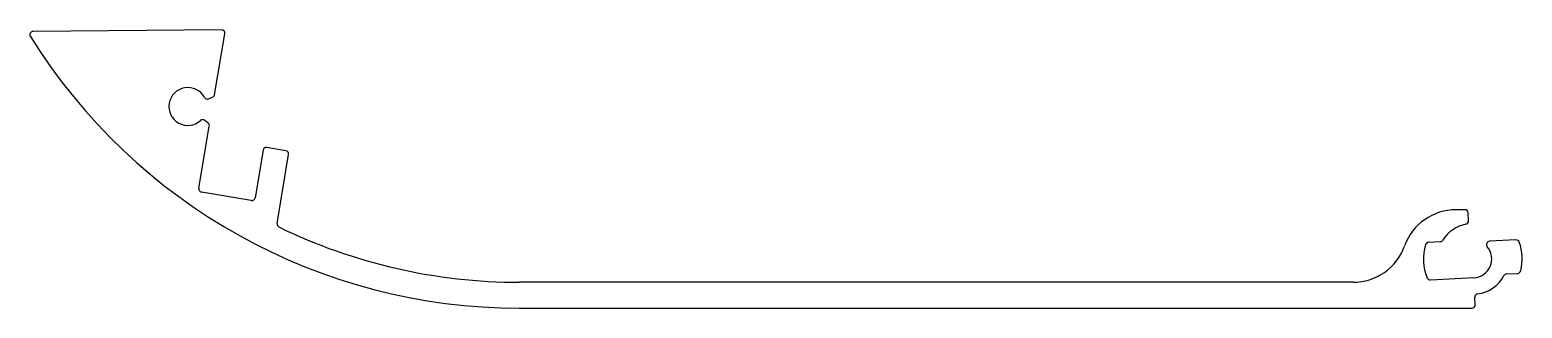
# Model space of a CAD drawing. Extents: x -92 to 81, y -8 to 24.
import ezdxf

# ---------------------------------------------------------------- set-up
doc = ezdxf.new("R2010")
doc.units = 0
doc.header["$MEASUREMENT"] = 0
doc.layers.get('0').update_dxf_attribs({"linetype": 'CONTINUOUS'})

msp = doc.modelspace()

# ---------------------------------------------------------------- linework, layer by layer
for p, q in [((-69.87, 24.36), (-91.69, 24.17)), ((-70.67, 16.84), (-69.49, 23.91)), ((-71.38, 16.37), (-70.92, 16.54)), ((-71.42, 13.54), (-71.81, 13.86)), ((-72.49, 5.99), (-71.29, 13.18)), ((-65.06, 10.41), (-65.98, 4.9)), ((-62.41, 10.35), (-64.62, 10.72)), ((-63.44, 1.93), (-62.1, 9.91)), ((-66.42, 4.59), (-72.18, 5.55)), ((74.12, 3.52), (73.1, 3.52)), ((74.55, 2.24), (74.5, 3.16)), ((80.03, 0.02), (76.98, -0.14)), ((69.91, -0.25), (71.26, -0.18)), ((61.15, -4.89), (-35.39, -4.89)), ((75.15, -4.36), (70.14, -4.63)), ((78.96, -3.91), (80.23, -3.85)), ((75.31, -7.48), (75.26, -6.63)), ((-35.39, -7.88), (74.93, -7.88))]:
    msp.add_line(p, q)
for centre, radius, start, end in [((-69.86, 23.97), 0.381, 350.4785, 90.4802), ((-91.69, 23.79), 0.381, 90.4785, 211.8662), ((-35.39, 58.79), 66.67, 211.8662, 270), ((-73.77, 15.48), 2.19, 28.9981, 311.9589), ((-71.52, 16.72), 0.381, 208.9981, 290.4785), ((-71.05, 16.9), 0.381, 290.4785, 350.4785), ((-72.05, 13.56), 0.381, 50.4785, 131.9589), ((-71.66, 13.25), 0.381, 350.4785, 50.4785), ((-64.68, 10.35), 0.381, 80.4785, 170.4785), ((-62.48, 9.98), 0.381, 350.4785, 80.4785), ((-72.12, 5.93), 0.381, 170.4785, 260.4785), ((-66.36, 4.96), 0.381, 260.4785, 350.4785), ((73.1, -2.83), 6.35, 90, 160.2287), ((74.12, 3.14), 0.381, 2.9786, 90), ((-63.06, 1.87), 0.381, 170.4785, 244.0705), ((75.03, -2.18), 4.1, 101.1328, 147.9162), ((74.17, 2.22), 0.381, 281.1368, 2.9786), ((-35.39, 58.79), 63.68, 244.0705, 270), ((80.05, -0.36), 0.381, 19.9364, 92.9786), ((61.15, 1.46), 6.35, 270, 340.2287), ((75.03, -2.18), 5.72, 163.1454, 202.812), ((69.93, -0.63), 0.381, 92.9786, 163.1479), ((71.24, 0.2), 0.381, 272.9786, 327.9162), ((75.03, -2.18), 2.19, 272.98, 40.203), ((77, -0.52), 0.381, 92.9786, 220.203), ((75.03, -2.18), 5.72, 346.0208, 19.9364), ((70.12, -4.24), 0.381, 202.812, 272.9786), ((75.03, -2.18), 4.1, 277.8621, 331.7985), ((78.98, -4.29), 0.381, 92.9786, 151.7985), ((80.21, -3.47), 0.381, 272.9786, 346.0208), ((75.64, -6.61), 0.381, 97.8621, 182.9993), ((74.93, -7.5), 0.381, 270, 2.9955)]:
    msp.add_arc(centre, radius, start, end)

doc.saveas('drawing.dxf')
